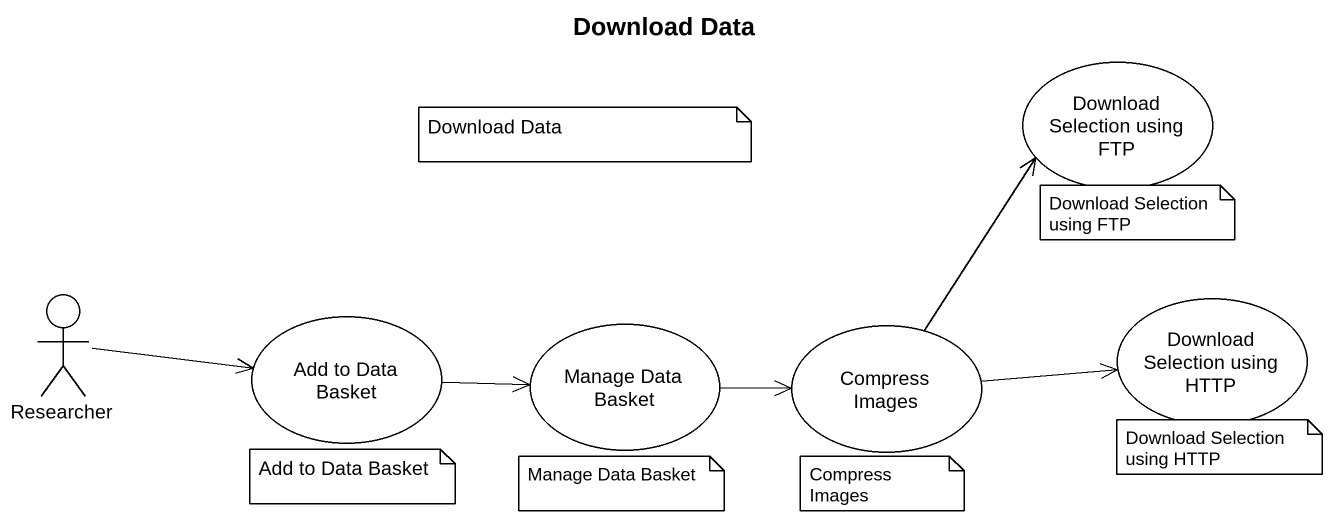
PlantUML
@startuml
title Download Data
usecase "Download Selection using FTP" as Download_Selection_using_FTP
actor Researcher
usecase "Add to Data Basket" as Add_to_Data_Basket
usecase "Manage Data Basket" as Manage_Data_Basket
usecase "Compress Images" as Compress_Images
usecase "Download Selection using HTTP" as Download_Selection_using
Researcher -right-> Add_to_Data_Basket
Add_to_Data_Basket -right-> Manage_Data_Basket
Manage_Data_Basket -right-> Compress_Images
Compress_Images -up-> Download_Selection_using_FTP
Compress_Images -right-> Download_Selection_using
note as N1
  Download Data
end note
note as N2
  Download Selection using FTP
end note
note as N3
  Add to Data Basket
end note
note as N4
  Manage Data Basket
end note
note as N5
  Compress Images
end note
note as N6
  Download Selection using HTTP
end note
@enduml
